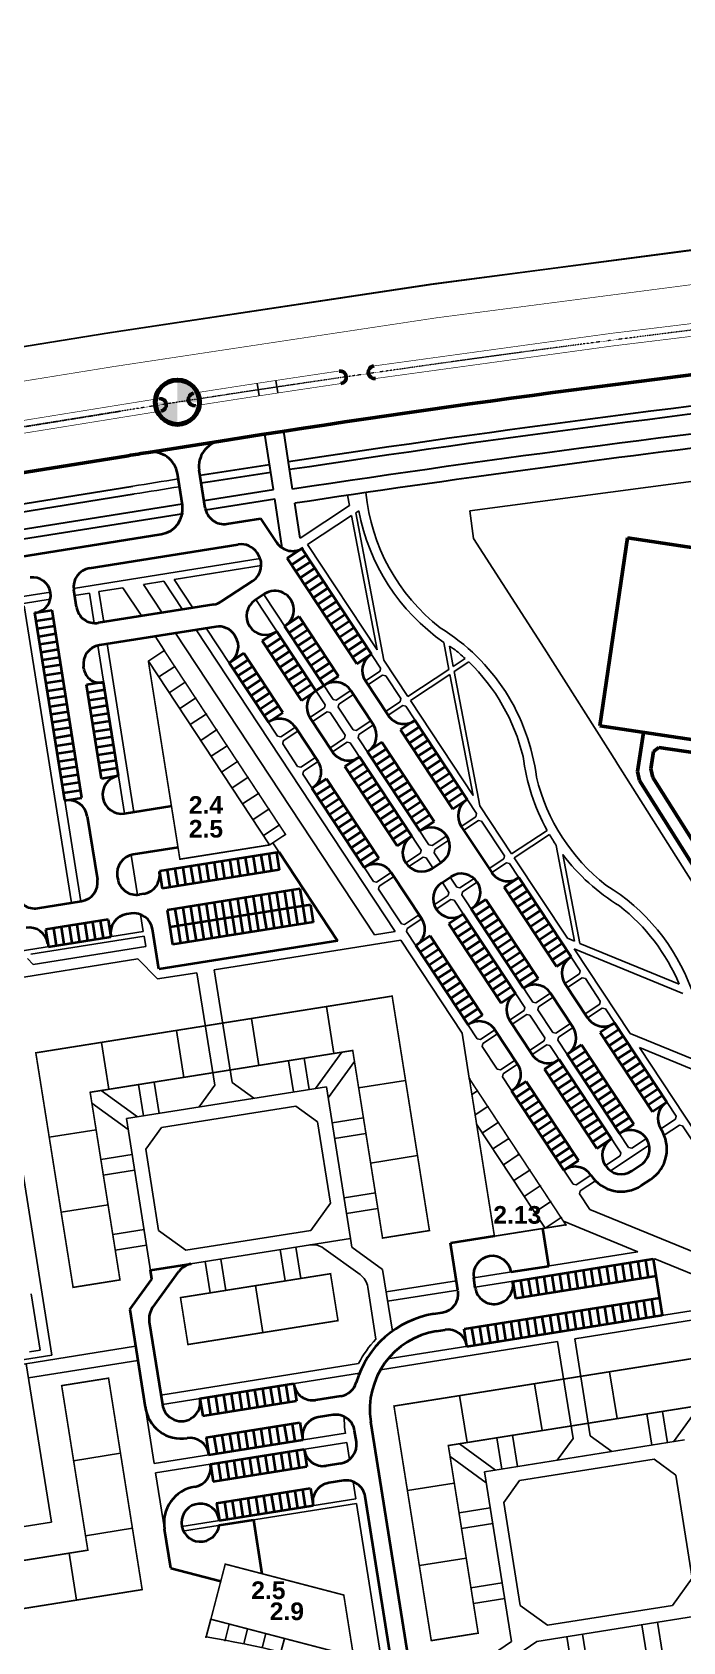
# Model space of a CAD drawing. Header units: millimetres. Extents: x 85680 to 1644304, y -104706 to 909689.
# Drawn here: x 843773 to 1049340, y 401400 to 909689 of the extents above; entities that cross this region are included whole.
import ezdxf

# ---------------------------------------------------------------- set-up
doc = ezdxf.new("R2010")
doc.units = ezdxf.units.MM
doc.linetypes.add('DASHED', pattern=[5.5, 4, -1.5])
doc.linetypes.add('HIDDEN', pattern=[3.5, 2, -1.5])
for name, color, linetype in [('axes', 40, 'DASHED'), ('expl', 7, 'Continuous'), ('new building', 7, 'Continuous'), ('urban planing', 243, 'Continuous')]:
    doc.layers.add(name, color=color, linetype=linetype)
for name, color, linetype, lineweight in [('red line', 240, 'HIDDEN', 100), ('road', 252, 'Continuous', 40), ('street', 7, 'Continuous', 50), ('traffic lights', 40, 'Continuous', 200)]:
    doc.layers.add(name, color=color, linetype=linetype, lineweight=lineweight)
doc.styles.add('ПЛОЩАДЬ', font='arialbd.ttf')
doc.linetypes.add('FENCELINE2', pattern='A,0.25,-0.1,[132,ltypeshp.shx,S=0.1,R=0,X=-0.1,Y=0],-0.1,1', length=1.45)

msp = doc.modelspace()

# ---------------------------------------------------------------- hatches: boundary and pattern name
at = {"layer": 'traffic lights', "lineweight": 100}
h = msp.add_hatch(color=40, dxfattribs=at)
h.paths.add_polyline_path([(889658, 799834), (889658, 792834), (896658, 792834, 0.4142136)])
h.paths.add_polyline_path([(889658, 785834), (889658, 792834), (882658, 792834, 0.4142136)])

# ---------------------------------------------------------------- linework, layer by layer
at = {"color": 5}
msp.add_line((874051, 775959, 0), (874051, 775959, 0), dxfattribs=at)
at = {"color": 7, "lineweight": 50}
for p, q in [((1023071, 690610, 0), (1031843, 749965, 0)), ((1031843, 749965, 0), (1071413, 744117, 0)), ((1062642, 684762, 0), (1023071, 690610, 0)), ((1036886, 688568, 0), (1035056, 676187, 0)), ((1040039, 682542, 0), (1039230, 677068, 0)), ((1040039, 682542, 0), (1041742, 683807, 0)), ((1041742, 683807, 0), (1067182, 680047, 0)), ((1035638, 673434, 0), (1035056, 676187, 0)), ((1039230, 677068, 0), (1039812, 674316, 0)), ((1061689, 632176, 0), (1035638, 673434, 0)), ((1061733, 639599, 0), (1039812, 674316, 0))]:
    msp.add_line(p, q, dxfattribs=at)
at = {"color": 5, "const_width": 500, "elevation": 0}
msp.add_lwpolyline([(867793, 814707), (867793, 814707, -0.0154321), (1175318, 854679, -0.0154321)], format="xyb", dxfattribs=at)
msp.add_lwpolyline([(86277, 688492), (867793, 814707)], dxfattribs=at)
at = {"layer": 'axes', "ltscale": 0.0001}
msp.add_line((86277, 663168, 0), (871779, 790027, 0), dxfattribs=at)
at = {"layer": 'axes', "lineweight": 18, "ltscale": 0.0001}
msp.add_line((871779, 790027, 0), (871779, 790027, 0), dxfattribs=at)
msp.add_arc((1740991, -4687352, 0), 5545918, 93.792348, 99.017151, dxfattribs=at)
at = {"layer": 'new building', "linetype": 'FENCELINE2'}
for p, q in [((982051, 758526, 0), (1110586, 775607, 0)), ((983257, 749794, 0), (982051, 758526, 0)), ((1005558, 715193, 0), (983257, 749794, 0)), ((1028367, 679174, 0), (1005558, 715193, 0)), ((1058929, 630911, 0), (1028269, 679329, 0)), ((849978, 491964, 0), (832347, 602789, 0))]:
    msp.add_line(p, q, dxfattribs=at)
at = {"layer": 'new building'}
for p, q in [((880482, 711111, 0), (918805, 653046, 0)), ((883797, 706089, 0), (888804, 709394, 0)), ((887102, 701081, 0), (892110, 704386, 0)), ((890407, 696074, 0), (895415, 699379, 0)), ((893712, 691066, 0), (898720, 694371, 0)), ((897017, 686058, 0), (902025, 689363, 0)), ((900322, 681051, 0), (905330, 684356, 0)), ((903627, 676043, 0), (908635, 679348, 0)), ((906932, 671035, 0), (911940, 674341, 0)), ((910237, 666028, 0), (915245, 669333, 0)), ((913543, 661020, 0), (918550, 664325, 0)), ((916874, 656030, 0), (921855, 659318, 0)), ((939122, 587191, 0), (936765, 602005, 0)), ((915420, 583420, 0), (913063, 598234, 0)), ((868016, 575879, 0), (865660, 590693, 0)), ((891718, 579650, 0), (889362, 594463, 0)), ((961725, 578662, 0), (946912, 576299, 0)), ((982694, 574265, 0), (984425, 575408, 0)), ((983729, 567759, 0), (987731, 570400, 0)), ((1005858, 532042, 0), (984188, 564875, 0)), ((986028, 562087, 0), (991036, 565392, 0)), ((849162, 560729, 0), (863976, 563085, 0)), ((989333, 557080, 0), (994341, 560385, 0)), ((965506, 554962, 0), (950693, 552599, 0)), ((992638, 552072, 0), (997646, 555377, 0)), ((995943, 547064, 0), (1000951, 550370, 0)), ((999248, 542057, 0), (1004256, 545362, 0)), ((852933, 537027, 0), (867747, 539383, 0)), ((1002553, 537049, 0), (1007561, 540354, 0)), ((1005858, 532042, 0), (1010866, 535347, 0)), ((914335, 513865, 0), (916691, 499051, 0)), ((1004881, 468100, 0), (1002524, 482914, 0)), ((1028583, 471871, 0), (1026226, 486684, 0)), ((981179, 464329, 0), (978822, 479143, 0)), ((871676, 460956, 0), (856862, 458599, 0)), ((962325, 449179, 0), (977139, 451536, 0)), ((875447, 437254, 0), (860633, 434897, 0)), ((855432, 429386, 0), (857794, 414574, 0)), ((966096, 425477, 0), (980909, 427834, 0)), ((898730, 402919, 0), (900228, 408523, 0)), ((904700, 401892, 0), (906034, 407008, 0)), ((910604, 400756, 0), (911840, 405494, 0)), ((916478, 399504, 0), (917646, 403980, 0)), ((922322, 398137, 0), (923451, 402465, 0))]:
    msp.add_line(p, q, dxfattribs=at)
at = {"layer": 'new building', "const_width": 500, "elevation": 0, "flags": 128}
for points in [[(880485, 711092), (885499, 714402), (923813, 656351), (918805, 653046), (890438, 648533)], [(856704, 513325), (844920, 587393), (957505, 605304), (969284, 531261), (954471, 528898), (945048, 588134), (862091, 574936), (871517, 515681)], [(969866, 401775), (958083, 475844), (1070667, 493754), (1082446, 419712), (1067634, 417348), (1058210, 476584), (975253, 463387), (984680, 404132)]]:
    msp.add_lwpolyline(points, close=True, dxfattribs=at)
for points in [[(1012236, 533056), (989817, 529490), (981905, 579227), (1012364, 533077)], [(890633, 510094), (892989, 495281), (940393, 502822), (938037, 517636), (890633, 510094)], [(755320, 466747), (765951, 399926), (878527, 417880), (867904, 484658), (853091, 482301), (861358, 430332), (778407, 417102), (770134, 469104), (755321, 466747)]]:
    msp.add_lwpolyline(points, dxfattribs=at)
at = {"layer": 'new building', "linetype": 'FENCELINE2', "extrusion": (-0.157433, 0.98753, 0), "elevation": 352014, "flags": 128}
msp.add_lwpolyline([(-809389, 0), (-916830, 0)], dxfattribs=at)
at = {"layer": 'new building', "const_width": 500, "elevation": 0}
msp.add_lwpolyline([(942222, 416172), (904771, 425940), (900228, 408523), (945309, 396764), (942222, 416172)], dxfattribs=at)
at = {"layer": 'new building', "elevation": 0, "flags": 128}
msp.add_lwpolyline([(946138, 391278, 0.0402456), (898730, 402919, 0.0402456)], format="xyb", dxfattribs=at)
at = {"layer": 'new building'}
for centre in [(885499, 714402, 0), (888804, 709394, 0), (892110, 704386, 0), (895415, 699379, 0), (898720, 694371, 0), (902025, 689363, 0), (905330, 684356, 0), (908635, 679348, 0), (911940, 674341, 0), (915245, 669333, 0), (918550, 664325, 0), (921855, 659318, 0), (981905, 579227, 0), (984425, 575408, 0), (987731, 570400, 0), (991036, 565392, 0), (994152, 560189, 0), (997405, 555304, 0), (1000951, 550370, 0), (1004256, 545362, 0), (1007561, 540354, 0), (1010866, 535347, 0), (1012364, 533077, 0), (898730, 402919, 0), (904700, 401892, 0)]:
    msp.add_circle(centre, 130, dxfattribs=at)
at = {"layer": 'red line', "linetype": 'HIDDEN', "ltscale": 0.0005, "elevation": 0, "flags": 128}
msp.add_lwpolyline([(867793, 814707, 500, 500, 0), (867793, 814707, 500, 500, -0.0129671), (1175240, 855440, 0, 0, 0), (1195124, 857477, 0, 0, 0), (1215122, 859445, 0, 0, 0), (1235041, 861325, 0, 0, 0), (1255031, 863131, 0, 0, 0), (1275097, 864863, 0, 0, 0), (1295135, 866512, 0, 0, 0), (1315184, 868082, 0, 0, 0), (1352677, 877813, 0, 0, 0), (1367696, 878819, 0, 0, 0), (1369571, 880371, 0, 0, 0), (1377152, 909439, 0, 0, 0)], format="xyseb", dxfattribs=at)
at = {"layer": 'red line', "linetype": 'HIDDEN', "ltscale": 0.001, "const_width": 500, "elevation": 0, "flags": 128}
msp.add_lwpolyline([(86277, 688492), (867793, 814707)], dxfattribs=at)
at = {"layer": 'road'}
for p, q in [((891221, 760280, 0), (889641, 770335, 0)), ((898441, 759429, 0), (896554, 771435, 0)), ((905311, 754435, 0), (916060, 756145, 0)), ((921085, 748532, 0), (916060, 756145, 0)), ((806478, 738712, 0), (884575, 751136, 0)), ((861893, 740440, 0), (908883, 747915, 0)), ((915179, 744772, 0), (914834, 745295, 0)), ((928917, 746650, 0), (924326, 743620, 0)), ((946360, 710236, 0), (924326, 743620, 0)), ((930294, 744563, 0), (925703, 741533, 0)), ((931671, 742476, 0), (927081, 739447, 0)), ((928917, 746650, 0), (950951, 713265, 0)), ((933048, 740390, 0), (928458, 737360, 0)), ((934425, 738303, 0), (929835, 735274, 0)), ((857777, 728128, 0), (856911, 733572, 0)), ((913476, 736459, 0), (903488, 729867, 0)), ((917132, 732282, 0), (914211, 730354, 0)), ((935802, 736217, 0), (931212, 733187, 0)), ((937179, 734130, 0), (932589, 731101, 0)), ((938557, 732044, 0), (933966, 729014, 0)), ((844650, 726305, 0), (850082, 727169, 0)), ((859508, 667915, 0), (850082, 727169, 0)), ((901126, 728949, 0), (864645, 723145, 0)), ((939934, 729957, 0), (935343, 726928, 0)), ((941311, 727871, 0), (936720, 724841, 0)), ((844897, 726345, 0), (844650, 726305, 0)), ((844650, 726305, 0), (844897, 726345, 0)), ((854077, 667050, 0), (844650, 726305, 0)), ((845043, 723836, 0), (850474, 724700, 0)), ((845436, 721367, 0), (850867, 722231, 0)), ((901751, 721960, 0), (865004, 716114, 0)), ((928124, 725158, 0), (923534, 722129, 0)), ((923534, 722129, 0), (935928, 703350, 0)), ((929501, 723072, 0), (924911, 720042, 0)), ((928124, 725158, 0), (940518, 706380, 0)), ((942688, 725784, 0), (938098, 722755, 0)), ((944065, 723698, 0), (939475, 720668, 0)), ((845828, 718898, 0), (851260, 719763, 0)), ((846221, 716429, 0), (851653, 717294, 0)), ((907918, 719011, 0), (907701, 719340, 0)), ((916439, 717446, 0), (921030, 720476, 0)), ((928833, 698668, 0), (916439, 717446, 0)), ((917817, 715360, 0), (922407, 718390, 0)), ((921030, 720476, 0), (933424, 701697, 0)), ((930878, 720985, 0), (926288, 717956, 0)), ((932255, 718899, 0), (927665, 715869, 0)), ((933632, 716812, 0), (929042, 713783, 0)), ((945442, 721611, 0), (940852, 718582, 0)), ((946819, 719525, 0), (942229, 716495, 0)), ((948196, 717438, 0), (943606, 714409, 0)), ((846614, 713961, 0), (852046, 714825, 0)), ((847007, 711492, 0), (852438, 712356, 0)), ((906007, 710561, 0), (910597, 713591, 0)), ((922991, 694812, 0), (910597, 713591, 0)), ((919194, 713273, 0), (923784, 716303, 0)), ((920571, 711187, 0), (925161, 714217, 0)), ((921948, 709100, 0), (926538, 712130, 0)), ((935010, 714726, 0), (930419, 711696, 0)), ((936387, 712639, 0), (931796, 709610, 0)), ((949573, 715352, 0), (944983, 712322, 0)), ((950951, 713265, 0), (946360, 710236, 0)), ((852831, 709887, 0), (847399, 709023, 0)), ((853224, 707418, 0), (847792, 706554, 0)), ((860137, 708518, 0), (860021, 709246, 0)), ((906007, 710561, 0), (906216, 710699, 0)), ((906007, 710561, 0), (918401, 691782, 0)), ((907384, 708474, 0), (911974, 711504, 0)), ((908761, 706388, 0), (913351, 709417, 0)), ((910138, 704301, 0), (914729, 707331, 0)), ((923325, 707014, 0), (927915, 710044, 0)), ((924702, 704927, 0), (929292, 707957, 0)), ((937764, 710553, 0), (933173, 707523, 0)), ((939141, 708466, 0), (934551, 705437, 0)), ((853617, 704949, 0), (848185, 704085, 0)), ((854009, 702480, 0), (848578, 701616, 0)), ((866354, 704444, 0), (860923, 703580, 0)), ((865636, 673952, 0), (860923, 703580, 0)), ((866747, 701975, 0), (861315, 701111, 0)), ((866354, 704444, 0), (865860, 704365, 0)), ((866354, 704444, 0), (866107, 704404, 0)), ((871068, 674816, 0), (866354, 704444, 0)), ((911515, 702215, 0), (916106, 705244, 0)), ((912892, 700128, 0), (917483, 703158, 0)), ((926079, 702841, 0), (930670, 705870, 0)), ((927456, 700754, 0), (932047, 703784, 0)), ((928833, 698668, 0), (933424, 701697, 0)), ((936136, 703488, 0), (933215, 701560, 0)), ((940518, 706380, 0), (935928, 703350, 0)), ((944449, 701785, 0), (951610, 690935, 0)), ((949039, 704815, 0), (956200, 693965, 0)), ((854402, 700011, 0), (848971, 699147, 0)), ((854795, 697542, 0), (849363, 696678, 0)), ((867140, 699506, 0), (861708, 698642, 0)), ((867533, 697037, 0), (862101, 696173, 0)), ((914270, 698042, 0), (918860, 701071, 0)), ((915647, 695955, 0), (920237, 698985, 0)), ((917024, 693869, 0), (921614, 696898, 0)), ((855188, 695073, 0), (849756, 694209, 0)), ((855581, 692604, 0), (850149, 691740, 0)), ((867925, 694568, 0), (862494, 693704, 0)), ((868318, 692099, 0), (862886, 691235, 0)), ((918401, 691782, 0), (922991, 694812, 0)), ((931513, 693247, 0), (938674, 682397, 0)), ((964722, 692400, 0), (960131, 689370, 0)), ((964722, 692400, 0), (981247, 667362, 0)), ((855973, 690135, 0), (850542, 689271, 0)), ((856366, 687666, 0), (850934, 686802, 0)), ((868711, 689630, 0), (863279, 688766, 0)), ((869104, 687161, 0), (863672, 686297, 0)), ((926922, 690217, 0), (934083, 679367, 0)), ((976657, 664332, 0), (960131, 689370, 0)), ((966099, 690314, 0), (961509, 687284, 0)), ((967476, 688227, 0), (962886, 685197, 0)), ((851327, 684333, 0), (856759, 685197, 0)), ((851720, 681864, 0), (857152, 682728, 0)), ((869496, 684692, 0), (864065, 683828, 0)), ((869889, 682223, 0), (864458, 681359, 0)), ((954289, 685514, 0), (949699, 682485, 0)), ((949699, 682485, 0), (966224, 657447, 0)), ((955666, 683428, 0), (951076, 680398, 0)), ((957043, 681341, 0), (952453, 678312, 0)), ((970815, 660476, 0), (954289, 685514, 0)), ((968853, 686141, 0), (964263, 683111, 0)), ((970230, 684054, 0), (965640, 681024, 0)), ((971607, 681968, 0), (967017, 678938, 0)), ((852113, 679395, 0), (857544, 680259, 0)), ((852506, 676926, 0), (857937, 677790, 0)), ((870282, 679754, 0), (864850, 678890, 0)), ((870675, 677285, 0), (865243, 676421, 0)), ((947195, 680832, 0), (942605, 677803, 0)), ((959130, 652764, 0), (942605, 677803, 0)), ((948572, 678746, 0), (943982, 675716, 0)), ((949949, 676659, 0), (945359, 673630, 0)), ((947195, 680832, 0), (963720, 655794, 0)), ((958420, 679255, 0), (953830, 676225, 0)), ((959798, 677168, 0), (955207, 674139, 0)), ((972984, 679881, 0), (968394, 676851, 0)), ((974362, 677794, 0), (969771, 674765, 0)), ((852898, 674457, 0), (858330, 675321, 0)), ((853291, 671988, 0), (858723, 672852, 0)), ((871068, 674816, 0), (865636, 673952, 0)), ((936762, 673947, 0), (932172, 670917, 0)), ((938140, 671860, 0), (933549, 668831, 0)), ((953288, 648909, 0), (936762, 673947, 0)), ((951326, 674573, 0), (946736, 671543, 0)), ((952703, 672486, 0), (948113, 669457, 0)), ((961175, 675082, 0), (956584, 672052, 0)), ((962552, 672995, 0), (957962, 669966, 0)), ((975739, 675708, 0), (971148, 672678, 0)), ((977116, 673621, 0), (972525, 670592, 0)), ((978493, 671535, 0), (973903, 668505, 0)), ((853684, 669519, 0), (859116, 670384, 0)), ((854077, 667050, 0), (859508, 667915, 0)), ((854324, 667090, 0), (854077, 667050, 0)), ((854077, 667050, 0), (854324, 667090, 0)), ((932172, 670917, 0), (948697, 645879, 0)), ((939517, 669774, 0), (934926, 666744, 0)), ((940894, 667687, 0), (936303, 664658, 0)), ((954081, 670400, 0), (949490, 667370, 0)), ((955458, 668313, 0), (950867, 665284, 0)), ((956835, 666227, 0), (952244, 663197, 0)), ((963929, 670909, 0), (959339, 667879, 0)), ((965306, 668822, 0), (960716, 665793, 0)), ((966683, 666736, 0), (962093, 663706, 0)), ((979870, 669448, 0), (975280, 666419, 0)), ((981247, 667362, 0), (976657, 664332, 0)), ((861192, 662107, 0), (864373, 642108, 0)), ((872953, 662965, 0), (888011, 665361, 0)), ((942271, 665601, 0), (937681, 662571, 0)), ((943648, 663514, 0), (939058, 660484, 0)), ((945025, 661428, 0), (940435, 658398, 0)), ((958212, 664140, 0), (953622, 661111, 0)), ((959589, 662054, 0), (954999, 659024, 0)), ((968060, 664649, 0), (963470, 661620, 0)), ((969437, 662563, 0), (964847, 659533, 0)), ((946402, 659341, 0), (941812, 656311, 0)), ((947779, 657255, 0), (943189, 654225, 0)), ((960966, 659967, 0), (956376, 656937, 0)), ((962343, 657881, 0), (957753, 654851, 0)), ((963720, 655794, 0), (959130, 652764, 0)), ((970815, 660476, 0), (966224, 657447, 0)), ((979336, 658911, 0), (988976, 644306, 0)), ((889848, 652237, 0), (875652, 649978, 0)), ((921798, 650738, 0), (883957, 644718, 0)), ((920991, 650609, 0), (921855, 645178, 0)), ((921798, 650738, 0), (940245, 622789, 0)), ((949156, 655168, 0), (944566, 652138, 0)), ((950534, 653082, 0), (945943, 650052, 0)), ((951911, 650995, 0), (947320, 647965, 0)), ((891363, 645896, 0), (892227, 640464, 0)), ((893832, 646289, 0), (894696, 640857, 0)), ((896301, 646681, 0), (897165, 641250, 0)), ((898770, 647074, 0), (899634, 641643, 0)), ((901239, 647467, 0), (902103, 642035, 0)), ((903708, 647860, 0), (904572, 642428, 0)), ((906177, 648253, 0), (907041, 642821, 0)), ((908646, 648645, 0), (909510, 643214, 0)), ((911115, 649038, 0), (911979, 643606, 0)), ((913584, 649431, 0), (914448, 643999, 0)), ((916053, 649824, 0), (916917, 644392, 0)), ((918522, 650216, 0), (919386, 644785, 0)), ((953288, 648909, 0), (948697, 645879, 0)), ((970122, 645641, 0), (973043, 647569, 0)), ((870669, 643110, 0), (870787, 642369, 0)), ((883957, 644718, 0), (884821, 639286, 0)), ((883957, 644718, 0), (883996, 644471, 0)), ((921855, 645178, 0), (884821, 639286, 0)), ((886425, 645110, 0), (887290, 639679, 0)), ((888894, 645503, 0), (889759, 640071, 0)), ((957219, 644314, 0), (966859, 629708, 0)), ((973152, 641051, 0), (976073, 642979, 0)), ((997497, 642741, 0), (992907, 639711, 0)), ((998874, 640654, 0), (994284, 637625, 0)), ((997497, 642741, 0), (1014023, 617703, 0)), ((879013, 637602, 0), (877655, 637386, 0)), ((928386, 639129, 0), (886414, 632451, 0)), ((906166, 635594, 0), (907030, 630162, 0)), ((908635, 635986, 0), (909499, 630555, 0)), ((911104, 636379, 0), (911968, 630947, 0)), ((913573, 636772, 0), (914437, 631340, 0)), ((916042, 637165, 0), (916906, 631733, 0)), ((918511, 637557, 0), (919375, 632126, 0)), ((920980, 637950, 0), (921844, 632519, 0)), ((923448, 638343, 0), (924313, 632911, 0)), ((925917, 638736, 0), (926782, 633304, 0)), ((928386, 639129, 0), (929250, 633697, 0)), ((987065, 635855, 0), (982474, 632826, 0)), ((1003590, 610817, 0), (987065, 635855, 0)), ((1009432, 614673, 0), (992907, 639711, 0)), ((1000251, 638568, 0), (995661, 635538, 0)), ((1001628, 636481, 0), (997038, 633452, 0)), ((845564, 633041, 0), (859390, 635240, 0)), ((874939, 631385, 0), (873581, 631169, 0)), ((886414, 632451, 0), (887278, 627020, 0)), ((931719, 634090, 0), (887278, 627020, 0)), ((888883, 632844, 0), (889747, 627412, 0)), ((891352, 633237, 0), (892216, 627805, 0)), ((893821, 633630, 0), (894685, 628198, 0)), ((896290, 634022, 0), (897154, 628591, 0)), ((898759, 634415, 0), (899623, 628984, 0)), ((901228, 634808, 0), (902092, 629376, 0)), ((903697, 635201, 0), (904561, 629769, 0)), ((909499, 630555, 0), (910363, 625123, 0)), ((911968, 630947, 0), (912832, 625516, 0)), ((914437, 631340, 0), (915301, 625909, 0)), ((916906, 631733, 0), (917770, 626301, 0)), ((919375, 632126, 0), (920239, 626694, 0)), ((921844, 632519, 0), (922708, 627087, 0)), ((924313, 632911, 0), (925177, 627480, 0)), ((926782, 633304, 0), (927646, 627872, 0)), ((929250, 633697, 0), (930115, 628265, 0)), ((931719, 634090, 0), (932584, 628658, 0)), ((979970, 631173, 0), (975380, 628144, 0)), ((979970, 631173, 0), (996496, 606135, 0)), ((982423, 632903, 0), (998949, 607865, 0)), ((988442, 633769, 0), (983851, 630739, 0)), ((989819, 631682, 0), (985228, 628653, 0)), ((1003006, 634395, 0), (998415, 631365, 0)), ((1004383, 632308, 0), (999792, 629279, 0)), ((867774, 629486, 0), (848022, 626344, 0)), ((848022, 626344, 0), (848886, 620912, 0)), ((850491, 626736, 0), (851355, 621305, 0)), ((852960, 627129, 0), (853824, 621697, 0)), ((855429, 627522, 0), (856293, 622090, 0)), ((857898, 627915, 0), (858762, 622483, 0)), ((860367, 628308, 0), (861231, 622876, 0)), ((862836, 628700, 0), (863700, 623269, 0)), ((865305, 629093, 0), (866169, 623661, 0)), ((867774, 629486, 0), (868638, 624054, 0)), ((883810, 613811, 0), (881807, 626402, 0)), ((887278, 627020, 0), (888142, 621588, 0)), ((932584, 628658, 0), (888142, 621588, 0)), ((889747, 627412, 0), (890611, 621981, 0)), ((892216, 627805, 0), (893080, 622374, 0)), ((894685, 628198, 0), (895549, 622766, 0)), ((897154, 628591, 0), (898018, 623159, 0)), ((899623, 628984, 0), (900487, 623552, 0)), ((902092, 629376, 0), (902956, 623945, 0)), ((904561, 629769, 0), (905425, 624337, 0)), ((907030, 630162, 0), (907894, 624730, 0)), ((991905, 603105, 0), (975380, 628144, 0)), ((981347, 629087, 0), (976757, 626057, 0)), ((982725, 627000, 0), (978134, 623971, 0)), ((991196, 629596, 0), (986606, 626566, 0)), ((992573, 627509, 0), (987983, 624480, 0)), ((993950, 625423, 0), (989360, 622393, 0)), ((1005760, 630222, 0), (1001169, 627192, 0)), ((1007137, 628135, 0), (1002547, 625106, 0)), ((1008514, 626049, 0), (1003924, 623019, 0)), ((848886, 620912, 0), (868638, 624054, 0)), ((940245, 622789, 0), (883810, 613811, 0)), ((969538, 624288, 0), (964947, 621258, 0)), ((964947, 621258, 0), (981473, 596220, 0)), ((970915, 622201, 0), (966325, 619171, 0)), ((972292, 620115, 0), (967702, 617085, 0)), ((986063, 599249, 0), (969538, 624288, 0)), ((984102, 624914, 0), (979511, 621884, 0)), ((985479, 622827, 0), (980888, 619797, 0)), ((986856, 620741, 0), (982266, 617711, 0)), ((995327, 623336, 0), (990737, 620307, 0)), ((996704, 621250, 0), (992114, 618220, 0)), ((1009891, 623962, 0), (1005301, 620933, 0)), ((1011268, 621876, 0), (1006678, 618846, 0)), ((973669, 618028, 0), (969079, 614998, 0)), ((975046, 615942, 0), (970456, 612912, 0)), ((988233, 618654, 0), (983643, 615624, 0)), ((989610, 616568, 0), (985020, 613538, 0)), ((998081, 619163, 0), (993491, 616134, 0)), ((999459, 617077, 0), (994868, 614047, 0)), ((1012645, 619789, 0), (1008055, 616760, 0)), ((1014023, 617703, 0), (1009432, 614673, 0)), ((976423, 613855, 0), (971833, 610825, 0)), ((977800, 611769, 0), (973210, 608739, 0)), ((990987, 614481, 0), (986397, 611451, 0)), ((992364, 612395, 0), (987774, 609365, 0)), ((993742, 610308, 0), (989151, 607278, 0)), ((1000836, 614990, 0), (996245, 611961, 0)), ((1002213, 612904, 0), (997622, 609874, 0)), ((1003590, 610817, 0), (999000, 607788, 0)), ((979178, 609682, 0), (974587, 606652, 0)), ((980555, 607596, 0), (975964, 604566, 0)), ((981932, 605509, 0), (977341, 602479, 0)), ((995119, 608222, 0), (990528, 605192, 0)), ((996496, 606135, 0), (991905, 603105, 0)), ((1007521, 606223, 0), (1014682, 595373, 0)), ((1012111, 609252, 0), (1019272, 598402, 0)), ((983309, 603422, 0), (978719, 600393, 0)), ((984686, 601336, 0), (980096, 598306, 0)), ((986063, 599249, 0), (981473, 596220, 0)), ((994585, 597685, 0), (1001746, 586835, 0)), ((1027794, 596838, 0), (1023203, 593808, 0)), ((1029171, 594751, 0), (1024580, 591721, 0)), ((1027794, 596838, 0), (1044319, 571799, 0)), ((989994, 594655, 0), (997155, 583805, 0)), ((1017361, 589952, 0), (1012771, 586922, 0)), ((1033886, 564914, 0), (1017361, 589952, 0)), ((1039729, 568770, 0), (1023203, 593808, 0)), ((1030548, 592665, 0), (1025958, 589635, 0)), ((1031925, 590578, 0), (1027335, 587548, 0)), ((1010267, 585270, 0), (1005677, 582240, 0)), ((1010267, 585270, 0), (1026792, 560232, 0)), ((1012771, 586922, 0), (1029296, 561884, 0)), ((1018738, 587866, 0), (1014148, 584836, 0)), ((1020115, 585779, 0), (1015525, 582749, 0)), ((1033302, 588492, 0), (1028712, 585462, 0)), ((1034679, 586405, 0), (1030089, 583375, 0)), ((1022202, 557202, 0), (1005677, 582240, 0)), ((1011644, 583183, 0), (1007054, 580154, 0)), ((1013021, 581097, 0), (1008431, 578067, 0)), ((1021492, 583693, 0), (1016902, 580663, 0)), ((1022870, 581606, 0), (1018279, 578576, 0)), ((1024247, 579519, 0), (1019656, 576490, 0)), ((1036056, 584319, 0), (1031466, 581289, 0)), ((1037433, 582232, 0), (1032843, 579202, 0)), ((1038811, 580146, 0), (1034220, 577116, 0)), ((999834, 578384, 0), (995244, 575355, 0)), ((995244, 575355, 0), (1011769, 550316, 0)), ((1001211, 576298, 0), (996621, 573268, 0)), ((1016360, 553346, 0), (999834, 578384, 0)), ((1014398, 579010, 0), (1009808, 575981, 0)), ((1015775, 576924, 0), (1011185, 573894, 0)), ((1017153, 574837, 0), (1012562, 571808, 0)), ((1025624, 577433, 0), (1021033, 574403, 0)), ((1027001, 575346, 0), (1022411, 572317, 0)), ((1040188, 578059, 0), (1035597, 575029, 0)), ((1041565, 575972, 0), (1036974, 572943, 0)), ((1002589, 574211, 0), (997998, 571182, 0)), ((1003966, 572125, 0), (999375, 569095, 0)), ((1005343, 570038, 0), (1000752, 567009, 0)), ((1018530, 572751, 0), (1013939, 569721, 0)), ((1019907, 570664, 0), (1015316, 567635, 0)), ((1028378, 573260, 0), (1023788, 570230, 0)), ((1029755, 571173, 0), (1025165, 568144, 0)), ((1042942, 573886, 0), (1038352, 570856, 0)), ((1044319, 571799, 0), (1039729, 568770, 0)), ((1006720, 567952, 0), (1002130, 564922, 0)), ((1008097, 565865, 0), (1003507, 562836, 0)), ((1021284, 568578, 0), (1016694, 565548, 0)), ((1022661, 566491, 0), (1018071, 563462, 0)), ((1024038, 564405, 0), (1019448, 561375, 0)), ((1031132, 569087, 0), (1026542, 566057, 0)), ((1032509, 567000, 0), (1027919, 563971, 0)), ((1033886, 564914, 0), (1029296, 561884, 0)), ((1009474, 563779, 0), (1004884, 560749, 0)), ((1010851, 561692, 0), (1006261, 558662, 0)), ((1012228, 559606, 0), (1007638, 556576, 0)), ((1025415, 562318, 0), (1020825, 559289, 0)), ((1026792, 560232, 0), (1022202, 557202, 0)), ((1013606, 557519, 0), (1009015, 554489, 0)), ((1014983, 555433, 0), (1010392, 552403, 0)), ((1016360, 553346, 0), (1011769, 550316, 0)), ((1033194, 550079, 0), (1036115, 552007, 0)), ((1036223, 545488, 0), (1039145, 547416, 0)), ((989817, 529490, 0), (975943, 527282, 0)), ((1006962, 520066, 0), (1005076, 531917, 0)), ((978298, 512475, 0), (975943, 527282, 0)), ((881161, 518713, 0), (894055, 520765, 0)), ((881600, 515955, 0), (881161, 518713, 0)), ((995111, 518181, 0), (1006962, 520066, 0)), ((995581, 515224, 0), (1040022, 522294, 0)), ((1017802, 518759, 0), (1018666, 513327, 0)), ((1020271, 519152, 0), (1021135, 513720, 0)), ((1022740, 519545, 0), (1023604, 514113, 0)), ((1025209, 519937, 0), (1026073, 514506, 0)), ((1027677, 520330, 0), (1028542, 514898, 0)), ((1030146, 520723, 0), (1031011, 515291, 0)), ((1032615, 521116, 0), (1033479, 515684, 0)), ((1035084, 521509, 0), (1035948, 516077, 0)), ((1037553, 521901, 0), (1038417, 516470, 0)), ((1040022, 522294, 0), (1042850, 504518, 0)), ((874588, 506290, 0), (881600, 515955, 0)), ((881837, 506916, 0), (890141, 518362, 0)), ((983769, 513092, 0), (983260, 516295, 0)), ((995581, 515224, 0), (995620, 514977, 0)), ((995581, 515224, 0), (996445, 509792, 0)), ((1040886, 516862, 0), (996445, 509792, 0)), ((998050, 515617, 0), (998914, 510185, 0)), ((1000519, 516010, 0), (1001383, 510578, 0)), ((1002988, 516402, 0), (1003852, 510971, 0)), ((1005457, 516795, 0), (1006321, 511363, 0)), ((1007926, 517188, 0), (1008790, 511756, 0)), ((1010395, 517581, 0), (1011259, 512149, 0)), ((1012864, 517973, 0), (1013728, 512542, 0)), ((1015333, 518366, 0), (1016197, 512935, 0)), ((1041986, 509949, 0), (980262, 500130, 0)), ((1032974, 502946, 0), (1032110, 508378, 0)), ((1035443, 503339, 0), (1034579, 508771, 0)), ((1037912, 503732, 0), (1037048, 509164, 0)), ((1040381, 504125, 0), (1039517, 509557, 0)), ((874588, 506290, 0), (879488, 475491, 0)), ((970669, 504932, 0), (973355, 505360, 0)), ((981126, 494698, 0), (1042850, 504518, 0)), ((1000878, 497840, 0), (1000014, 503272, 0)), ((1003347, 498233, 0), (1002483, 503665, 0)), ((1005816, 498626, 0), (1004952, 504058, 0)), ((1008285, 499019, 0), (1007421, 504450, 0)), ((1010754, 499411, 0), (1009890, 504843, 0)), ((1013223, 499804, 0), (1012359, 505236, 0)), ((1015692, 500197, 0), (1014828, 505629, 0)), ((1018161, 500590, 0), (1017297, 506022, 0)), ((1020630, 500983, 0), (1019766, 506414, 0)), ((1023099, 501375, 0), (1022235, 506807, 0)), ((1025568, 501768, 0), (1024703, 507200, 0)), ((1028037, 502161, 0), (1027172, 507593, 0)), ((1030505, 502554, 0), (1029641, 507985, 0)), ((880768, 502450, 0), (884919, 476355, 0)), ((971533, 499501, 0), (974219, 499928, 0)), ((981126, 494698, 0), (980262, 500130, 0)), ((983595, 495091, 0), (982731, 500523, 0)), ((986064, 495484, 0), (985200, 500915, 0)), ((988533, 495876, 0), (987669, 501308, 0)), ((991002, 496269, 0), (990138, 501701, 0)), ((993471, 496662, 0), (992607, 502094, 0)), ((995940, 497055, 0), (995076, 502487, 0)), ((998409, 497448, 0), (997545, 502879, 0)), ((896781, 478242, 0), (926408, 482955, 0)), ((926408, 482955, 0), (927272, 477524, 0)), ((896781, 478242, 0), (897645, 472810, 0)), ((899250, 478635, 0), (900114, 473203, 0)), ((901719, 479028, 0), (902583, 473596, 0)), ((904188, 479420, 0), (905052, 473989, 0)), ((906657, 479813, 0), (907521, 474382, 0)), ((909126, 480206, 0), (909990, 474774, 0)), ((911595, 480599, 0), (912459, 475167, 0)), ((914064, 480992, 0), (914928, 475560, 0)), ((916532, 481384, 0), (917397, 475953, 0)), ((919001, 481777, 0), (919866, 476345, 0)), ((921470, 482170, 0), (922335, 476738, 0)), ((923939, 482563, 0), (924803, 477131, 0)), ((941333, 479001, 0), (933316, 477726, 0)), ((897645, 472810, 0), (927272, 477524, 0)), ((938786, 473027, 0), (934180, 472294, 0)), ((898745, 465897, 0), (928372, 470611, 0)), ((911090, 467861, 0), (911954, 462430, 0)), ((913558, 468254, 0), (914423, 462822, 0)), ((916027, 468647, 0), (916892, 463215, 0)), ((918496, 469040, 0), (919361, 463608, 0)), ((920965, 469432, 0), (921829, 464001, 0)), ((923434, 469825, 0), (924298, 464393, 0)), ((925903, 470218, 0), (926767, 464786, 0)), ((928372, 470611, 0), (929236, 465179, 0)), ((946204, 464587, 0), (945654, 468044, 0)), ((965440, 378680, 0), (950771, 470883, 0)), ((898745, 465897, 0), (899609, 460466, 0)), ((899609, 460466, 0), (929236, 465179, 0)), ((901214, 466290, 0), (902078, 460858, 0)), ((903683, 466683, 0), (904547, 461251, 0)), ((906152, 467076, 0), (907016, 461644, 0)), ((908621, 467468, 0), (909485, 462037, 0)), ((900080, 457503, 0), (929708, 462216, 0)), ((900080, 457503, 0), (900944, 452071, 0)), ((902549, 457896, 0), (903413, 452464, 0)), ((905018, 458288, 0), (905882, 452857, 0)), ((907487, 458681, 0), (908351, 453250, 0)), ((909956, 459074, 0), (910820, 453642, 0)), ((912425, 459467, 0), (913289, 454035, 0)), ((914894, 459860, 0), (915758, 454428, 0)), ((917363, 460252, 0), (918227, 454821, 0)), ((919832, 460645, 0), (920696, 455213, 0)), ((922301, 461038, 0), (923165, 455606, 0)), ((924770, 461431, 0), (925634, 455999, 0)), ((927239, 461823, 0), (928103, 456392, 0)), ((929708, 462216, 0), (930572, 456785, 0)), ((941221, 457719, 0), (936615, 456987, 0)), ((900944, 452071, 0), (930572, 456785, 0)), ((902044, 445158, 0), (931672, 449872, 0)), ((916858, 447515, 0), (917722, 442083, 0)), ((919327, 447908, 0), (920191, 442476, 0)), ((921796, 448300, 0), (922660, 442869, 0)), ((924265, 448693, 0), (925129, 443261, 0)), ((926734, 449086, 0), (927598, 443654, 0)), ((929203, 449479, 0), (930067, 444047, 0)), ((931672, 449872, 0), (932536, 444440, 0)), ((942085, 452288, 0), (937479, 451555, 0)), ((959770, 379313, 0), (948953, 447305, 0)), ((902044, 445158, 0), (902908, 439726, 0)), ((902908, 439726, 0), (932536, 444440, 0)), ((904513, 445551, 0), (905377, 440119, 0)), ((906982, 445944, 0), (907846, 440512, 0)), ((909451, 446336, 0), (910315, 440905, 0)), ((911920, 446729, 0), (912784, 441298, 0)), ((914389, 447122, 0), (915253, 441690, 0)), ((902886, 438204, 0), (913648, 439916, 0)), ((913648, 439916, 0), (916364, 422841, 0)), ((887570, 424685, 0), (885628, 436977, 0)), ((887570, 424685, 0), (903369, 420564, 0))]:
    msp.add_line(p, q, dxfattribs=at)
for centre, radius, start, end in [((904457, 772677, 0), 8000, 98.83457, 188.93529), ((881738, 769092, 0), 8000, 8.93529, 99.09931), ((883319, 759037, 0), 8000, 279.03927, 8.93529), ((904368, 760361, 0), 6000, 188.93529, 279.03927), ((909826, 741990, 0), 6000, 33.42511, 99.03927), ((926092, 751837, 0), 6000, 213.42511, 303.42511), ((910171, 741466, 0), 6000, 303.42511, 33.42511), ((844013, 731900, 0), 5625, 279.03927, 99.03927), ((862836, 734514, 0), 6000, 99.03927, 189.03927), ((920437, 727274, 0), 6000, 303.42511, 123.42511), ((863702, 729071, 0), 6000, 189.03927, 279.03927), ((900183, 734874, 0), 6000, 279.03927, 303.42511), ((917516, 725346, 0), 6000, 123.42511, 303.42511), ((902694, 716035, 0), 6000, 33.42511, 99.03927), ((902910, 715706, 0), 6000, 303.42511, 33.42511), ((865947, 710189, 0), 6000, 99.03927, 189.03927), ((954047, 708120, 0), 6000, 123.42511, 213.42511), ((865075, 709303, 0), 5000, 189.03927, 279.03927), ((936520, 696552, 0), 6000, 123.42511, 213.42511), ((939441, 698480, 0), 6000, 33.42511, 123.42511), ((921915, 686912, 0), 6000, 33.42511, 123.42511), ((961208, 697270, 0), 6000, 213.42511, 303.42511), ((946602, 687630, 0), 6000, 303.42511, 33.42511), ((943681, 685702, 0), 6000, 213.42508, 303.42511), ((929076, 676062, 0), 6000, 303.42511, 33.42515), ((872010, 668891, 0), 6000, 99.03927, 279.03927), ((855266, 661164, 0), 6000, 9.03927, 99.03927), ((984344, 662217, 0), 6000, 123.42511, 213.42511), ((969738, 652577, 0), 6000, 303.42521, 123.42511), ((966817, 650649, 0), 6000, 123.42511, 303.425), ((876595, 644053, 0), 6000, 99.03927, 189.03927), ((952211, 641009, 0), 6000, 33.4251, 123.42511), ((858448, 641166, 0), 6000, 279.03927, 9.03927), ((876712, 643312, 0), 6000, 189.03927, 279.03927), ((878070, 643528, 0), 6000, 279.03927, 9.03927), ((976457, 636043, 0), 6000, 123.42522, 303.42511), ((979378, 637971, 0), 6000, 303.42511, 123.42502), ((993983, 647611, 0), 6000, 213.42511, 303.42511), ((844622, 638966, 0), 6000, 189.03927, 279.03927), ((874524, 625244, 0), 6000, 99.03927, 189.03927), ((875882, 625460, 0), 6000, 9.03927, 99.03927), ((961851, 626403, 0), 6000, 303.42511, 47.90261), ((842803, 620957, 0), 6000, 9.03927, 99.03927), ((1017119, 612557, 0), 6000, 123.42511, 213.42511), ((999592, 600990, 0), 6000, 123.42511, 213.42511), ((1002513, 602918, 0), 6000, 33.42511, 123.42511), ((984987, 591350, 0), 6000, 33.42511, 123.42511), ((1009674, 592068, 0), 6000, 303.42511, 33.42511), ((1024280, 601708, 0), 6000, 213.42511, 303.42511), ((1006753, 590140, 0), 6000, 213.42508, 303.42511), ((992148, 580500, 0), 6000, 303.42511, 33.42515), ((1047415, 566654, 0), 6000, 123.42511, 213.42511), ((1029889, 555086, 0), 6000, 123.42511, 303.425), ((1032810, 557014, 0), 6000, 303.42511, 123.42511), ((1032810, 557014, 0), 11500, 303.42511, 33.42511), ((1015283, 545446, 0), 6000, 33.42511, 123.42511), ((1029889, 555086, 0), 11500, 213.42511, 303.425), ((894998, 514839, 0), 6000, 99.03927, 144.03927), ((989185, 517238, 0), 6000, 9.03927, 189.03927), ((989695, 514034, 0), 6000, 279.03927, 9.03927), ((972412, 511285, 0), 6000, 279.03927, 9.03927), ((989695, 514034, 0), 6000, 189.03927, 279.03927), ((886693, 503393, 0), 6000, 144.03927, 189.03927), ((975461, 474811, 0), 30500, 99.03927, 163.91028), ((975461, 474811, 0), 25000, 99.03927, 189.03927), ((975162, 494002, 0), 6000, 9.03927, 99.03927), ((940391, 484927, 0), 6000, 279.0393, 343.91028), ((890895, 477053, 0), 6000, 186.65128, 9.0393), ((932373, 483651, 0), 6000, 189.0393, 279.0393), ((890895, 477053, 0), 11500, 186.65128, 279.03932), ((939728, 467101, 0), 6000, 9.03927, 99.0393), ((935123, 466369, 0), 6000, 99.0393, 189.0393), ((893644, 459770, 0), 6000, 9.0393, 99.03925), ((940278, 463645, 0), 6000, 279.0393, 9.03927), ((935672, 462912, 0), 6000, 189.0393, 279.03933), ((894194, 456313, 0), 6000, 279.03936, 9.0393), ((896943, 439031, 0), 11500, 99.03927, 190.28496), ((938422, 445629, 0), 6000, 99.03926, 189.0393), ((943028, 446362, 0), 6000, 9.03927, 99.0393), ((896943, 439031, 0), 6000, 9.0393, 352.08154)]:
    msp.add_arc(centre, radius, start, end, dxfattribs=at)
at = {"layer": 'street'}
for p, q in [((880472, 776992, 0), (903228, 780582, 0)), ((667053, 742529, 0), (874051, 775959, 0))]:
    msp.add_line(p, q, dxfattribs=at)
at = {"layer": 'street', "const_width": 200, "elevation": 0}
for points in [[(869507, 804094), (869507, 804094, -0.0154341), (1176413, 843985, -0.0154341)], [(951385, 804247, -0.0113943), (1177662, 831799)], [(951959, 800288, -0.011395), (1178070, 827819)], [(894767, 795709, -0.0023245), (940747, 802693, -0.0023245)], [(895221, 791731, -0.0023328), (941329, 798736, -0.0023328)], [(871460, 792001), (871460, 792001, -0.0006278), (883863, 793988, -0.0006278)], [(872098, 788052), (872098, 788052, -0.0006278), (884491, 790038, -0.0006278)]]:
    msp.add_lwpolyline(points, format="xyb", dxfattribs=at)
for points in [[(577609, 756953), (869507, 804094)], [(428845, 720519), (871460, 792001)], [(429483, 716570), (872098, 788052)]]:
    msp.add_lwpolyline(points, dxfattribs=at)
at = {"layer": 'street'}
for centre, radius, start, end in [((1589098, -3565106, 0), 4399480, 96.203316, 98.968887), ((951956, 802310, 0), 2000, 98.24457, 278.24457), ((941039, 800708, 0), 2000, 278.37101, 98.37101), ((884177, 792014, 0), 2000, 279.03017, 99.03017), ((895077, 793726, 0), 2000, 98.90373, 278.90373), ((1668950, -4146017, 0), 4985751, 99.099313, 99.174055)]:
    msp.add_arc(centre, radius, start, end, dxfattribs=at)
at = {"layer": 'traffic lights', "color": 40, "lineweight": 200}
msp.add_circle((889658, 792834, 0), 7000, dxfattribs=at)
at = {"layer": 'urban planing'}
for p, q in [((915468, 794861, 0), (914865, 798815, 0)), ((921400, 795762, 0), (920796, 799720, 0)), ((875605, 766334, 0), (875606, 766334, 0)), ((876004, 763866, 0), (876004, 763866, 0)), ((943430, 763442, 0), (944045, 760229, 0)), ((944045, 760229, 0), (928394, 749899, 0)), ((947002, 758586, 0), (946011, 757932, 0)), ((946011, 757932, 0), (954917, 711340, 0)), ((944655, 757037, 0), (930795, 747889, 0)), ((944655, 757037, 0), (952767, 714598, 0)), ((952767, 714598, 0), (930795, 747889, 0)), ((856853, 734069, 0), (915833, 743452, 0)), ((953866, 708848, 0), (928917, 746650, 0)), ((888656, 736850, 0), (916167, 741227, 0)), ((824242, 728881, 0), (849547, 732907, 0)), ((857186, 731844, 0), (861877, 732590, 0)), ((863390, 723079, 0), (861877, 732590, 0)), ((864839, 733061, 0), (872462, 734274, 0)), ((866373, 723420, 0), (864839, 733061, 0)), ((878366, 725328, 0), (872462, 734274, 0)), ((878897, 735298, 0), (885403, 736333, 0)), ((884801, 726352, 0), (878897, 735298, 0)), ((891307, 727387, 0), (885403, 736333, 0)), ((894560, 727904, 0), (888656, 736850, 0)), ((938843, 698932, 0), (916923, 732144, 0)), ((824595, 726659, 0), (849490, 730619, 0)), ((856181, 634730, 0), (841248, 728592, 0)), ((936339, 697280, 0), (914420, 730491, 0)), ((885492, 714531, 0), (882600, 718913, 0)), ((951927, 624647, 0), (889035, 719937, 0)), ((958433, 625682, 0), (895541, 720972, 0)), ((921317, 687365, 0), (898794, 721490, 0)), ((973827, 717014, 0), (975460, 708474, 0)), ((872953, 662965, 0), (864513, 716015, 0)), ((875916, 663437, 0), (867473, 716507, 0)), ((975578, 715843, 0), (976816, 709369, 0)), ((976816, 709369, 0), (980607, 711871, 0)), ((949039, 704815, 0), (953666, 707868, 0)), ((949866, 703563, 0), (954492, 706616, 0)), ((953666, 707868, 0), (953866, 708848, 0)), ((954492, 706616, 0), (955471, 706416, 0)), ((962468, 699899, 0), (954917, 711340, 0)), ((962468, 699899, 0), (975460, 708474, 0)), ((963295, 698647, 0), (975765, 706878, 0)), ((975765, 706878, 0), (983064, 668694, 0)), ((977121, 707773, 0), (981730, 710814, 0)), ((977121, 707773, 0), (985213, 665437, 0)), ((939823, 698732, 0), (944449, 701785, 0)), ((960201, 699250, 0), (955471, 706416, 0)), ((936339, 697280, 0), (936139, 696300, 0)), ((939823, 698732, 0), (938843, 698932, 0)), ((940448, 696500, 0), (940649, 697480, 0)), ((945178, 689334, 0), (940448, 696500, 0)), ((940649, 697480, 0), (945275, 700533, 0)), ((960000, 698270, 0), (955374, 695217, 0)), ((960827, 697018, 0), (956200, 693965, 0)), ((960000, 698270, 0), (960201, 699250, 0)), ((960827, 697018, 0), (961806, 696818, 0)), ((984163, 662944, 0), (961806, 696818, 0)), ((983064, 668694, 0), (963295, 698647, 0)), ((931513, 693247, 0), (936139, 696300, 0)), ((932339, 691995, 0), (936965, 695048, 0)), ((936965, 695048, 0), (937945, 694848, 0)), ((942674, 687682, 0), (937945, 694848, 0)), ((946158, 689134, 0), (950784, 692187, 0)), ((922296, 687164, 0), (921317, 687365, 0)), ((922296, 687164, 0), (926922, 690217, 0)), ((923122, 685912, 0), (927749, 688965, 0)), ((937847, 683649, 0), (942474, 686702, 0)), ((942474, 686702, 0), (942674, 687682, 0)), ((945178, 689334, 0), (946158, 689134, 0)), ((946984, 687882, 0), (946783, 686902, 0)), ((969140, 653029, 0), (946783, 686902, 0)), ((946984, 687882, 0), (951610, 690935, 0)), ((923122, 685912, 0), (922922, 684933, 0)), ((927651, 677767, 0), (922922, 684933, 0)), ((938674, 682397, 0), (943300, 685450, 0)), ((944279, 685250, 0), (943300, 685450, 0)), ((966636, 651377, 0), (944279, 685250, 0)), ((928631, 677566, 0), (927651, 677767, 0)), ((928631, 677566, 0), (933257, 680619, 0)), ((929457, 676314, 0), (929256, 675335, 0)), ((929457, 676314, 0), (934083, 679367, 0)), ((951613, 641461, 0), (929256, 675335, 0)), ((854077, 667050, 0), (859144, 635201, 0)), ((979336, 658911, 0), (983962, 661965, 0)), ((983962, 661965, 0), (984163, 662944, 0)), ((995244, 650240, 0), (985213, 665437, 0)), ((970119, 652828, 0), (974746, 655882, 0)), ((980162, 657660, 0), (984788, 660713, 0)), ((984788, 660713, 0), (985768, 660512, 0)), ((992976, 649591, 0), (985768, 660512, 0)), ((995244, 650240, 0), (1006466, 657647, 0)), ((996070, 648988, 0), (1007209, 656340, 0)), ((940245, 622789, 0), (919829, 653721, 0)), ((966636, 651377, 0), (966435, 650397, 0)), ((970119, 652828, 0), (969140, 653029, 0)), ((970745, 650597, 0), (970946, 651577, 0)), ((970946, 651577, 0), (975413, 654525, 0)), ((1009365, 652905, 0), (1015155, 622616, 0)), ((877033, 637321, 0), (875040, 649848, 0)), ((961809, 647344, 0), (966435, 650397, 0)), ((962794, 646197, 0), (967262, 649145, 0)), ((967262, 649145, 0), (968241, 648944, 0)), ((970331, 645779, 0), (968241, 648944, 0)), ((972834, 647431, 0), (970745, 650597, 0)), ((988149, 645558, 0), (992776, 648611, 0)), ((988976, 644306, 0), (993602, 647359, 0)), ((992776, 648611, 0), (992976, 649591, 0)), ((993602, 647359, 0), (994581, 647159, 0)), ((1016938, 613285, 0), (994581, 647159, 0)), ((1012852, 623561, 0), (996070, 648988, 0)), ((1011451, 649979, 0), (1016812, 621936, 0)), ((952593, 641261, 0), (951613, 641461, 0)), ((952593, 641261, 0), (957219, 644314, 0)), ((953419, 640009, 0), (957886, 642957, 0)), ((975450, 638023, 0), (973360, 641188, 0)), ((977953, 639675, 0), (975864, 642841, 0)), ((978933, 639475, 0), (983400, 642423, 0)), ((979759, 638223, 0), (984385, 641276, 0)), ((953419, 640009, 0), (953218, 639029, 0)), ((960427, 628108, 0), (953218, 639029, 0)), ((970782, 634095, 0), (975249, 637043, 0)), ((971449, 632738, 0), (976075, 635791, 0)), ((975249, 637043, 0), (975450, 638023, 0)), ((977055, 635591, 0), (976075, 635791, 0)), ((999411, 601717, 0), (977055, 635591, 0)), ((977953, 639675, 0), (978933, 639475, 0)), ((979759, 638223, 0), (979559, 637243, 0)), ((1001915, 603370, 0), (979559, 637243, 0)), ((878884, 625684, 0), (878028, 631063, 0)), ((961406, 627907, 0), (965873, 630855, 0)), ((878884, 625684, 0), (839979, 619495, 0)), ((958433, 625682, 0), (951927, 624647, 0)), ((961406, 627907, 0), (960427, 628108, 0)), ((962232, 626655, 0), (962032, 625676, 0)), ((984388, 591802, 0), (962032, 625676, 0)), ((962232, 626655, 0), (966859, 629708, 0)), ((879120, 624203, 0), (843320, 618508, 0)), ((879630, 620993, 0), (844048, 615333, 0)), ((879630, 620993, 0), (879120, 624203, 0)), ((960247, 622933, 0), (901262, 613549, 0)), ((979621, 593579, 0), (960247, 622933, 0)), ((1012852, 623561, 0), (1015155, 622616, 0)), ((1032666, 593541, 0), (1015054, 620225, 0)), ((1015054, 620225, 0), (1049340, 606155, 0)), ((1016812, 621936, 0), (1048208, 609051, 0)), ((877207, 617064, 0), (801309, 604989, 0)), ((844048, 615333, 0), (842248, 617174, 0)), ((883418, 610711, 0), (877207, 617064, 0)), ((895830, 612685, 0), (883418, 610711, 0)), ((901483, 577153, 0), (895830, 612685, 0)), ((906915, 578017, 0), (901262, 613549, 0)), ((1012111, 609252, 0), (1016738, 612306, 0)), ((1012938, 608000, 0), (1017564, 611054, 0)), ((1016738, 612306, 0), (1016938, 613285, 0)), ((1017564, 611054, 0), (1018543, 610853, 0)), ((1023273, 603687, 0), (1018543, 610853, 0)), ((1002895, 603169, 0), (1007521, 606223, 0)), ((1003721, 601917, 0), (1008347, 604971, 0)), ((994585, 597685, 0), (999211, 600738, 0)), ((999411, 601717, 0), (999211, 600738, 0)), ((1002895, 603169, 0), (1001915, 603370, 0)), ((1003520, 600938, 0), (1003721, 601917, 0)), ((1008250, 593772, 0), (1003520, 600938, 0)), ((1018446, 599654, 0), (1023072, 602708, 0)), ((1019272, 598402, 0), (1023899, 601456, 0)), ((1023072, 602708, 0), (1023273, 603687, 0)), ((1023899, 601456, 0), (1024878, 601255, 0)), ((1047235, 567382, 0), (1024878, 601255, 0)), ((995411, 596433, 0), (1000037, 599486, 0)), ((1000037, 599486, 0), (1001017, 599285, 0)), ((1005746, 592119, 0), (1001017, 599285, 0)), ((1009229, 593571, 0), (1013856, 596625, 0)), ((1010056, 592319, 0), (1014682, 595373, 0)), ((981884, 579355, 0), (979621, 593579, 0)), ((985368, 591602, 0), (984388, 591802, 0)), ((985368, 591602, 0), (989994, 594655, 0)), ((986194, 590350, 0), (985994, 589370, 0)), ((986194, 590350, 0), (990820, 593403, 0)), ((1000919, 588087, 0), (1005546, 591140, 0)), ((1001746, 586835, 0), (1006372, 589888, 0)), ((1005546, 591140, 0), (1005746, 592119, 0)), ((1007351, 589687, 0), (1006372, 589888, 0)), ((1029708, 555814, 0), (1007351, 589687, 0)), ((1008250, 593772, 0), (1009229, 593571, 0)), ((1010056, 592319, 0), (1009855, 591340, 0)), ((1032212, 557467, 0), (1009855, 591340, 0)), ((1032666, 593541, 0), (1055183, 584300, 0)), ((924802, 584913, 0), (926373, 575037, 0)), ((929740, 585698, 0), (931311, 575823, 0)), ((941558, 587579, 0), (933253, 576132, 0)), ((945605, 584642, 0), (937300, 573195, 0)), ((990723, 582204, 0), (985994, 589370, 0)), ((991703, 582004, 0), (996329, 585057, 0)), ((1070425, 536331, 0), (1035601, 589093, 0)), ((1035601, 589093, 0), (1056867, 580366, 0)), ((991703, 582004, 0), (990723, 582204, 0)), ((992529, 580752, 0), (992328, 579772, 0)), ((1011769, 550316, 0), (992328, 579772, 0)), ((992529, 580752, 0), (997155, 583805, 0)), ((865582, 575492, 0), (877029, 567187, 0)), ((873538, 566632, 0), (936743, 576687, 0)), ((877398, 577372, 0), (878969, 567496, 0)), ((882336, 578157, 0), (883907, 568281, 0)), ((901483, 577153, 0), (896500, 570285, 0)), ((906915, 578017, 0), (913783, 573034, 0)), ((944366, 528768, 0), (936743, 576687, 0)), ((862646, 571445, 0), (874093, 563140, 0)), ((884614, 563837, 0), (927080, 570593, 0)), ((933948, 565610, 0), (927080, 570593, 0)), ((881600, 515955, 0), (873538, 566632, 0)), ((938039, 539898, 0), (933948, 565610, 0)), ((948423, 566894, 0), (938547, 565325, 0)), ((1042408, 563349, 0), (1047034, 566402, 0)), ((1043462, 561349, 0), (1048273, 564524, 0)), ((1047034, 566402, 0), (1047235, 567382, 0)), ((1048273, 564524, 0), (1049253, 564324, 0)), ((1069391, 533812, 0), (1049253, 564324, 0)), ((879631, 556969, 0), (884614, 563837, 0)), ((949208, 561956, 0), (939332, 560387, 0)), ((1033191, 557266, 0), (1037818, 560319, 0)), ((865469, 553703, 0), (875344, 555274, 0)), ((883722, 531257, 0), (879631, 556969, 0)), ((1024881, 551781, 0), (1029507, 554835, 0)), ((1026486, 550145, 0), (1038691, 558200, 0)), ((1029708, 555814, 0), (1029507, 554835, 0)), ((1033191, 557266, 0), (1032212, 557467, 0)), ((866254, 548765, 0), (876130, 550337, 0)), ((1014685, 545899, 0), (1011769, 550316, 0)), ((1015665, 545698, 0), (1014685, 545899, 0)), ((1015665, 545698, 0), (1020291, 548752, 0)), ((1016904, 543820, 0), (1021716, 546996, 0)), ((931822, 531329, 0), (938039, 539898, 0)), ((952191, 543192, 0), (942315, 541622, 0)), ((1016703, 542841, 0), (1016904, 543820, 0)), ((1019946, 537928, 0), (1016703, 542841, 0)), ((952976, 538254, 0), (943100, 536684, 0)), ((1011606, 534226, 0), (1035173, 524554, 0)), ((1063710, 519968, 0), (1019946, 537928, 0)), ((869239, 530001, 0), (879115, 531572, 0)), ((881161, 518713, 0), (944366, 528768, 0)), ((892291, 525041, 0), (883722, 531257, 0)), ((892291, 525041, 0), (931822, 531329, 0)), ((944366, 528768, 0), (944805, 526010, 0)), ((870025, 525063, 0), (879901, 526635, 0)), ((923717, 515358, 0), (922146, 525233, 0)), ((928655, 516143, 0), (927083, 526019, 0)), ((947384, 517344, 0), (935938, 525648, 0)), ((954470, 518998, 0), (944805, 526010, 0)), ((1035173, 524554, 0), (983260, 516295, 0)), ((900015, 511587, 0), (898444, 521463, 0)), ((904953, 512372, 0), (903381, 522248, 0)), ((954470, 518998, 0), (957570, 499512, 0)), ((1040496, 522370, 0), (983751, 513342, 0)), ((1040496, 522370, 0), (1072502, 509235, 0)), ((949786, 513430, 0), (952401, 496997, 0)), ((977828, 515431, 0), (955600, 511895, 0)), ((843459, 511284, 0), (846287, 493507, 0)), ((978298, 512475, 0), (956070, 508938, 0)), ((1072502, 509235, 0), (956185, 490730, 0)), ((1077836, 507046, 0), (1015207, 497082, 0)), ((742130, 473302, 0), (876430, 494712, 0)), ((1009775, 496218, 0), (953813, 487315, 0)), ((1014645, 465603, 0), (1009775, 496218, 0)), ((1020077, 466467, 0), (1015207, 497082, 0)), ((841867, 489202, 0), (849827, 439205, 0)), ((842575, 484758, 0), (877138, 490268, 0)), ((946906, 489254, 0), (884448, 479318, 0)), ((877532, 487782, 0), (882316, 457715, 0)), ((947192, 486262, 0), (884919, 476355, 0)), ((1037965, 473363, 0), (1039536, 463487, 0)), ((1042903, 474149, 0), (1044474, 464273, 0)), ((1054720, 476029, 0), (1046416, 464582, 0)), ((882316, 457715, 0), (942731, 467326, 0)), ((882787, 454752, 0), (943202, 464363, 0)), ((944057, 458984, 0), (943202, 464363, 0)), ((978745, 463942, 0), (990192, 455637, 0)), ((986700, 455082, 0), (1049905, 465137, 0)), ((990561, 465822, 0), (992132, 455946, 0)), ((995499, 466607, 0), (997070, 456732, 0)), ((1014645, 465603, 0), (1009662, 458735, 0)), ((1020077, 466467, 0), (1026945, 461484, 0)), ((975809, 459895, 0), (987256, 451590, 0)), ((997777, 452287, 0), (1040243, 459043, 0)), ((1047111, 454060, 0), (1040243, 459043, 0)), ((882787, 454752, 0), (887570, 424685, 0)), ((995220, 401530, 0), (986700, 455082, 0)), ((1052296, 421468, 0), (1047111, 454060, 0)), ((946030, 446587, 0), (945174, 451965, 0)), ((992794, 445419, 0), (997777, 452287, 0)), ((891062, 437842, 0), (946030, 446587, 0)), ((891298, 436361, 0), (946265, 445105, 0)), ((956789, 378953, 0), (946265, 445105, 0)), ((978631, 442154, 0), (988507, 443725, 0)), ((997977, 412840, 0), (992794, 445419, 0)), ((825376, 435305, 0), (849827, 439205, 0)), ((979417, 437216, 0), (989293, 438787, 0)), ((982402, 418452, 0), (992278, 420023, 0)), ((1046079, 412899, 0), (1052296, 421468, 0)), ((983187, 413514, 0), (993063, 415085, 0)), ((1006561, 406612, 0), (997977, 412840, 0)), ((1006561, 406612, 0), (1046079, 412899, 0)), ((1003185, 401519, 0), (1058623, 410338, 0)), ((1037974, 396927, 0), (1036403, 406803, 0)), ((1042912, 397713, 0), (1041340, 407589, 0)), ((1014272, 393157, 0), (1012701, 403032, 0)), ((1019210, 393942, 0), (1017639, 403818, 0)), ((965078, 380954, 0), (995220, 401530, 0)), ((968876, 378098, 0), (1003185, 401519, 0))]:
    msp.add_line(p, q, dxfattribs=at)
at = {"layer": 'urban planing', "lineweight": 30}
for p, q in [((926031, 765391, 0), (923247, 783652, 0)), ((919981, 765269, 0), (917315, 782751, 0)), ((675191, 733967, 0), (875606, 766334, 0)), ((676250, 731605, 0), (876004, 763866, 0)), ((898068, 761803, 0), (919981, 765269, 0)), ((663886, 724756, 0), (891154, 760709, 0)), ((667338, 722264, 0), (891620, 757745, 0)), ((898534, 758839, 0), (920433, 762304, 0)), ((922793, 746825, 0), (920433, 762304, 0)), ((928394, 749899, 0), (926710, 760943, 0))]:
    msp.add_line(p, q, dxfattribs=at)
at = {"layer": 'urban planing', "elevation": 0}
msp.add_lwpolyline([(846287, 493507), (842929, 492973)], dxfattribs=at)
at = {"layer": 'urban planing', "lineweight": 30}
for centre, radius, start, end in [((1668950, -4146017, 0), 4976001, 96.234984, 98.601697), ((1668950, -4146017, 0), 4973501, 96.263862, 98.601662), ((1669061, -4148248, 0), 4965001, 95.127244, 98.598927), ((1669061, -4148248, 0), 4969501, 96.334435, 98.598993), ((1668950, -4146017, 0), 4976001, 98.670784, 98.926654), ((1668950, -4146017, 0), 4973501, 98.670784, 98.92665)]:
    msp.add_arc(centre, radius, start, end, dxfattribs=at)
at = {"layer": 'urban planing'}
for centre, radius, start, end in [((1668950, -4146017, 0), 4976001, 99.007255, 99.174055), ((1668950, -4146017, 0), 4973501, 99.007291, 99.174055), ((1010714, 770257, 0), 61772, 185.53775, 231.95967), ((1010714, 770257, 0), 64772, 190.38037, 235.28571), ((938843, 666357, 0), 64772, 7.12777, 58.53831), ((1010714, 770257, 0), 64772, 237.14944, 238.53831), ((938843, 666357, 0), 61772, 47.46006, 51.95967), ((938843, 666357, 0), 61772, 13.70641, 46.03025), ((1063127, 689030, 0), 64772, 187.12777, 208.98152), ((1063127, 689030, 0), 61772, 193.70641, 231.95967), ((1063127, 689030, 0), 64772, 210.31131, 213.89899), ((1063127, 689030, 0), 64772, 217.07871, 238.53831), ((991256, 585131, 0), 64772, 20.17866, 58.53831), ((991256, 585131, 0), 61772, 22.7828, 51.95967), ((932415, 520792, 0), 6000, 54.03927, 99.03927), ((943861, 512487, 0), 6000, 9.03927, 54.03927), ((975461, 474811, 0), 32000, 136.1067, 153.17003), ((975842, 472418, 0), 33500, 179.85656, 189.03927)]:
    msp.add_arc(centre, radius, start, end, dxfattribs=at)

# ---------------------------------------------------------------- texts
at = {"layer": 'expl', "style": 'ПЛОЩАДЬ'}
for s, p in [('2.4', (893260, 662864, 0)), ('2.5', (893260, 655368, 0)), ('2.13', (989465, 533431, 0)), ('2.5', (912991, 414903, 0)), ('2.9', (918828, 408254, 0))]:
    msp.add_text(s, height=5575.6, dxfattribs=at).set_placement(p)

doc.saveas('drawing.dxf')
